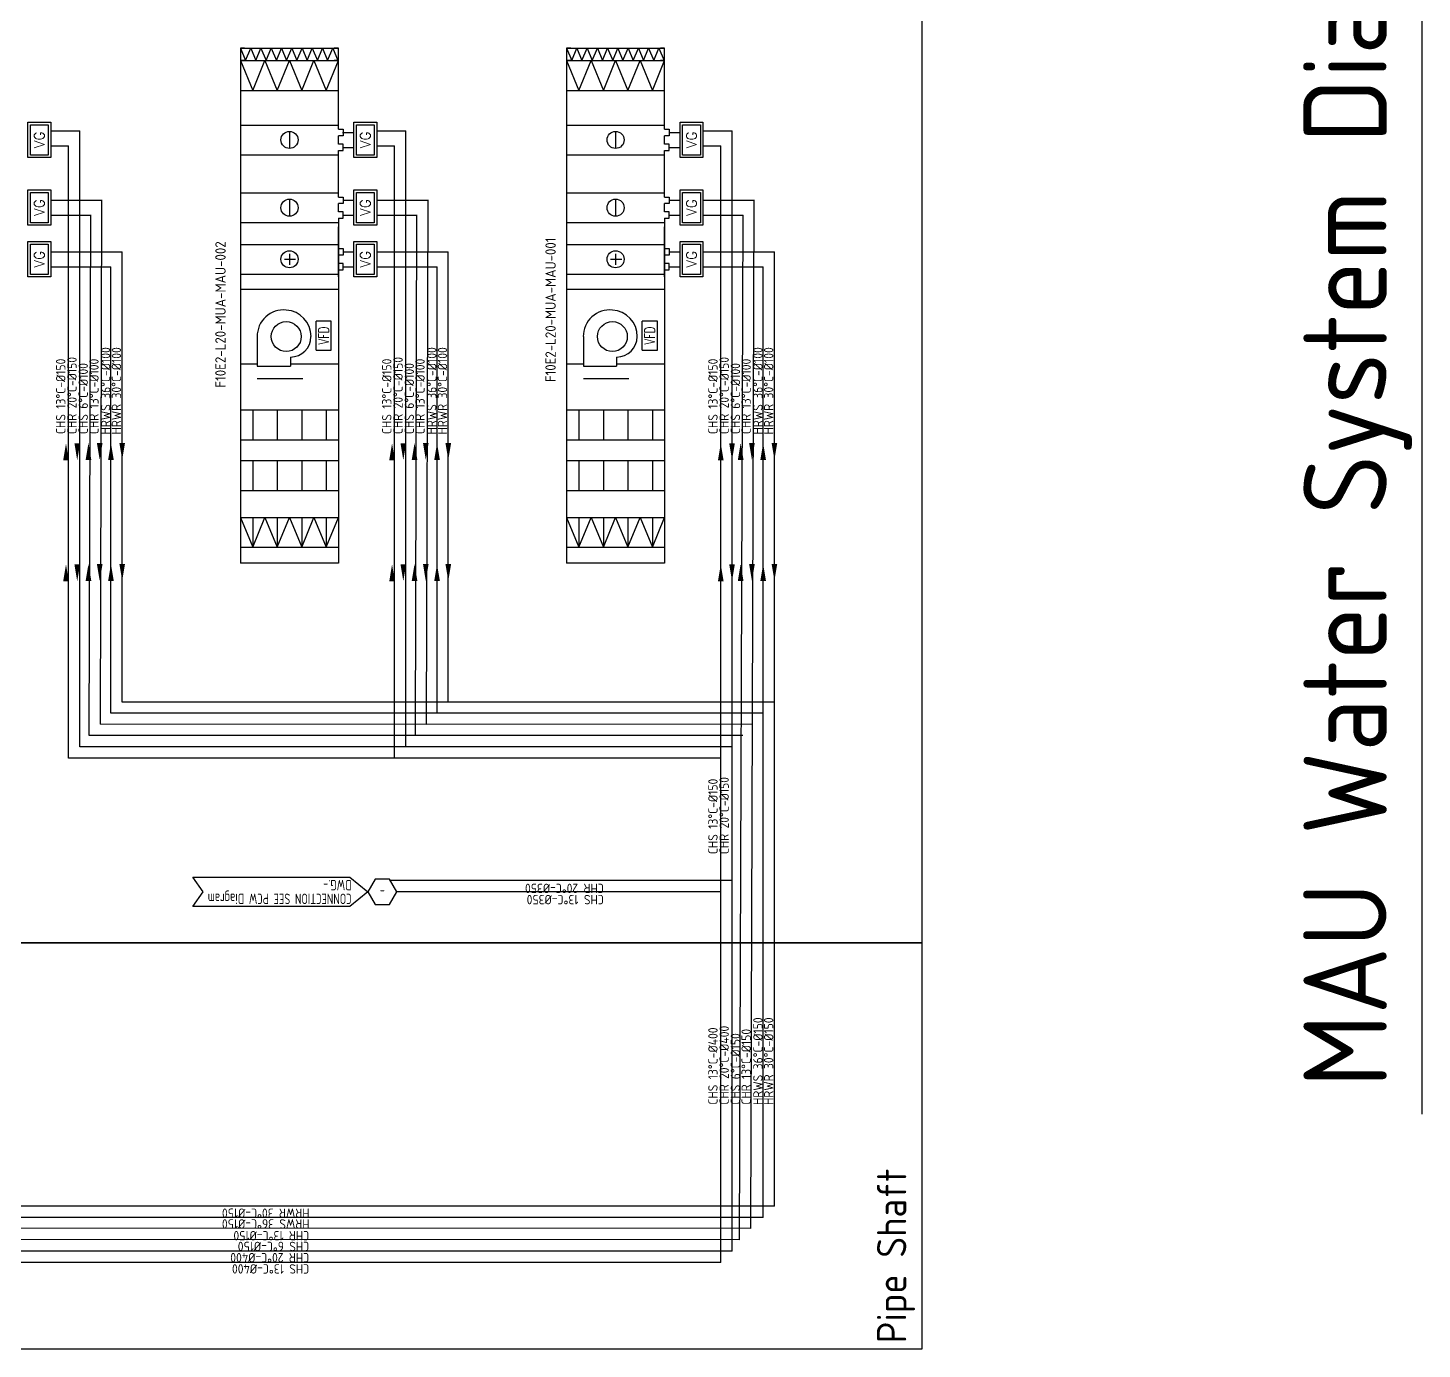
# Model space of a CAD drawing. Header units: millimetres. Extents: x -2605 to 1683, y 486 to 7557.
# Drawn here: x -1504.4 to -1124, y 7002.9 to 7363.4 of the extents above; entities that cross this region are included whole.
import ezdxf
from ezdxf.enums import TextEntityAlignment as Align

# ---------------------------------------------------------------- set-up
doc = ezdxf.new("R2010")
doc.units = ezdxf.units.MM
for name, color, linetype in [('0-CHR-中溫', 30, 'Continuous'), ('0-CHR-低溫', 4, 'Continuous'), ('0-CHS-中溫', 3, 'Continuous'), ('0-CHS-低溫', 5, 'Continuous'), ('0-HWR', 6, 'Continuous'), ('0-HWS', 1, 'Continuous'), ('03', 7, 'Continuous'), ('A-DETL-01', 1, 'Continuous'), ('DETL-TXT', 4, 'Continuous'), ('M-CEQPM-MAU', 22, 'Continuous'), ('M-CPIPE-TEXT', 3, 'Continuous'), ('M-EQPM-TXT', 4, 'Continuous')]:
    doc.layers.add(name, color=color, linetype=linetype)
doc.styles.add('AA-TXT', font='isocp.shx', dxfattribs={"bigfont": 'chineset.shx'})
doc.styles.add('HKEC', font='romans.shx', dxfattribs={"bigfont": 'china.shx'})
doc.styles.add('STDTEXT', font='simplex.shx', dxfattribs={"bigfont": 'china.shx'})

# ---------------------------------------------------------------- blocks, each defined once
blk = doc.blocks.new('A$Cc4eae78a')
at = {"layer": '03'}
for points in [[(0, 2.04), (9.44, 2.04), (9.44, -4.04), (0, -4.04)], [(0.67, 1.37), (8.76, 1.37), (8.76, -3.37), (0.67, -3.37)]]:
    blk.add_lwpolyline(points, close=True, dxfattribs=at)
at = {"layer": '03', "linetype": 'Continuous', "ltscale": 200, "style": 'HKEC'}
blk.add_text('VG', height=2.696, dxfattribs=at).set_placement((4.72, -1), align=Align.MIDDLE)

msp = doc.modelspace()

# ---------------------------------------------------------------- linework, layer by layer
at = {"layer": '0-CHR-中溫', "ltscale": 1000}
for p, q in [((-1498.17, 7335.37), (-1490.23, 7335.37)), ((-1490.23, 7167.23), (-1490.23, 7335.37)), ((-1418.53, 7334.9), (-1415.55, 7334.9)), ((-1409.21, 7335.37), (-1401.27, 7335.37)), ((-1401.27, 7167.23), (-1401.27, 7335.37)), ((-1329.55, 7334.9), (-1326.57, 7334.9)), ((-1320.22, 7335.37), (-1312.28, 7335.37)), ((-1312.28, 7029.62), (-1312.28, 7335.37)), ((-1401.25, 7167.23), (-1490.23, 7167.23)), ((-1312.28, 7167.23), (-1401.27, 7167.23)), ((-1312.28, 7130.79), (-1405.48, 7130.79)), ((-1312.28, 7029.62), (-2562.64, 7029.62))]:
    msp.add_line(p, q, dxfattribs=at)
for points in [[(-1490.17, 7250.08), (-1490.94, 7245.48), (-1491.7, 7250.08)], [(-1401.2, 7250.08), (-1401.97, 7245.48), (-1402.74, 7250.08)], [(-1311.52, 7250.08), (-1312.28, 7245.48), (-1313.05, 7250.08)], [(-1490.17, 7217.05), (-1490.94, 7212.44), (-1491.7, 7217.05)], [(-1401.2, 7217.05), (-1401.97, 7212.44), (-1402.74, 7217.05)], [(-1311.52, 7217.05), (-1312.28, 7212.44), (-1313.05, 7217.05)]]:
    msp.add_solid(points, dxfattribs=at)
at = {"layer": '0-CHR-低溫', "ltscale": 1000}
for p, q in [((-1498.17, 7316.43), (-1484.1, 7316.43)), ((-1484.57, 7173.42), (-1484.18, 7316.43)), ((-1418.42, 7316.42), (-1415.44, 7316.42)), ((-1409.21, 7316.43), (-1395.13, 7316.43)), ((-1395.61, 7173.42), (-1395.22, 7316.43)), ((-1329.44, 7316.42), (-1326.46, 7316.42)), ((-1320.22, 7316.43), (-1306.15, 7316.43)), ((-1307.17, 7035.8), (-1306.23, 7316.43)), ((-1395.59, 7173.39), (-1484.65, 7173.42)), ((-1306.62, 7173.39), (-1395.68, 7173.42)), ((-1307.17, 7035.81), (-2268.7, 7036.18))]:
    msp.add_line(p, q, dxfattribs=at)
for points in [[(-1484.03, 7250.18), (-1484.8, 7245.58), (-1485.57, 7250.18)], [(-1395.07, 7250.18), (-1395.84, 7245.58), (-1396.6, 7250.18)], [(-1306.08, 7250.18), (-1306.85, 7245.58), (-1307.62, 7250.18)], [(-1484.03, 7217.15), (-1484.8, 7212.55), (-1485.57, 7217.15)], [(-1395.07, 7217.15), (-1395.84, 7212.55), (-1396.6, 7217.15)], [(-1306.08, 7217.15), (-1306.85, 7212.55), (-1307.62, 7217.15)]]:
    msp.add_solid(points, dxfattribs=at)
at = {"layer": '0-CHS-中溫', "ltscale": 1000}
for p, q in [((-1498.17, 7331.28), (-1493.3, 7331.28)), ((-1493.3, 7164.16), (-1493.3, 7331.28)), ((-1418.42, 7330.83), (-1415.44, 7330.83)), ((-1409.21, 7331.28), (-1404.34, 7331.28)), ((-1404.34, 7164.16), (-1404.34, 7331.28)), ((-1329.44, 7330.83), (-1326.45, 7330.83)), ((-1320.22, 7331.28), (-1315.35, 7331.28)), ((-1315.35, 7026.55), (-1315.35, 7331.28)), ((-1404.32, 7164.16), (-1493.3, 7164.16)), ((-1315.35, 7164.16), (-1404.34, 7164.16)), ((-1315.35, 7127.72), (-1403.71, 7127.72)), ((-1315.35, 7026.55), (-2565.71, 7026.55))]:
    msp.add_line(p, q, dxfattribs=at)
for points in [[(-1493.24, 7245.48), (-1494, 7250.08), (-1494.77, 7245.48)], [(-1404.27, 7245.48), (-1405.04, 7250.08), (-1405.8, 7245.48)], [(-1314.58, 7245.48), (-1315.35, 7250.08), (-1316.12, 7245.48)], [(-1493.24, 7212.44), (-1494, 7217.05), (-1494.77, 7212.44)], [(-1404.27, 7212.44), (-1405.04, 7217.05), (-1405.8, 7212.44)], [(-1314.58, 7212.44), (-1315.35, 7217.05), (-1316.12, 7212.44)]]:
    msp.add_solid(points, dxfattribs=at)
at = {"layer": '0-CHS-低溫', "ltscale": 1000}
for p, q in [((-1498.17, 7312.34), (-1487.17, 7312.34)), ((-1487.64, 7170.36), (-1487.25, 7312.34)), ((-1418.42, 7312.35), (-1415.44, 7312.35)), ((-1409.21, 7312.34), (-1398.2, 7312.34)), ((-1398.68, 7170.36), (-1398.28, 7312.34)), ((-1329.44, 7312.35), (-1326.45, 7312.35)), ((-1320.22, 7312.34), (-1309.22, 7312.34)), ((-1310.25, 7032.74), (-1309.22, 7312.34)), ((-1398.27, 7170.33), (-1487.72, 7170.36)), ((-1309.3, 7170.33), (-1398.76, 7170.36)), ((-1310.25, 7032.75), (-2271.78, 7033.13))]:
    msp.add_line(p, q, dxfattribs=at)
for points in [[(-1487.1, 7245.58), (-1487.87, 7250.18), (-1488.64, 7245.58)], [(-1398.14, 7245.58), (-1398.9, 7250.18), (-1399.67, 7245.58)], [(-1309.15, 7245.58), (-1309.92, 7250.18), (-1310.69, 7245.58)], [(-1487.1, 7212.55), (-1487.87, 7217.15), (-1488.64, 7212.55)], [(-1398.14, 7212.55), (-1398.9, 7217.15), (-1399.67, 7212.55)], [(-1309.15, 7212.55), (-1309.92, 7217.15), (-1310.69, 7212.55)]]:
    msp.add_solid(points, dxfattribs=at)
at = {"layer": '0-HWR', "ltscale": 0.05}
for p, q in [((-1498.17, 7302.35), (-1478.67, 7302.35)), ((-1409.21, 7302.35), (-1389.7, 7302.35)), ((-1320.22, 7302.35), (-1300.72, 7302.35))]:
    msp.add_line(p, q, dxfattribs=at)
at = {"layer": '0-HWR', "ltscale": 1000}
for p, q in [((-1478.67, 7179.5), (-1478.67, 7302.35)), ((-1418.42, 7302.33), (-1415.44, 7302.33)), ((-1389.7, 7179.5), (-1389.7, 7302.35)), ((-1329.43, 7302.33), (-1326.45, 7302.33)), ((-1300.72, 7041.89), (-1300.72, 7302.35)), ((-1389.7, 7179.5), (-1478.67, 7179.5)), ((-1300.74, 7179.5), (-1389.7, 7179.5)), ((-1300.72, 7041.89), (-2262.25, 7041.89))]:
    msp.add_line(p, q, dxfattribs=at)
for points in [[(-1477.9, 7250.18), (-1478.67, 7245.58), (-1479.43, 7250.18)], [(-1388.93, 7250.18), (-1389.7, 7245.58), (-1390.47, 7250.18)], [(-1299.95, 7250.18), (-1300.72, 7245.58), (-1301.48, 7250.18)], [(-1477.9, 7217.15), (-1478.67, 7212.55), (-1479.43, 7217.15)], [(-1388.93, 7217.15), (-1389.7, 7212.55), (-1390.47, 7217.15)], [(-1299.95, 7217.15), (-1300.72, 7212.55), (-1301.48, 7217.15)]]:
    msp.add_solid(points, dxfattribs=at)
at = {"layer": '0-HWS', "ltscale": 0.05}
for p, q in [((-1498.17, 7298.26), (-1481.73, 7298.26)), ((-1409.21, 7298.26), (-1392.77, 7298.26)), ((-1320.22, 7298.26), (-1303.78, 7298.26))]:
    msp.add_line(p, q, dxfattribs=at)
at = {"layer": '0-HWS', "ltscale": 1000}
for p, q in [((-1481.73, 7176.43), (-1481.73, 7298.26)), ((-1418.42, 7298.26), (-1415.44, 7298.26)), ((-1392.77, 7176.43), (-1392.77, 7298.26)), ((-1329.44, 7298.26), (-1326.45, 7298.26)), ((-1303.78, 7038.82), (-1303.78, 7298.26)), ((-1392.77, 7176.43), (-1481.73, 7176.43)), ((-1303.8, 7176.43), (-1392.77, 7176.43)), ((-1303.78, 7038.82), (-2265.32, 7038.82))]:
    msp.add_line(p, q, dxfattribs=at)
for points in [[(-1480.97, 7245.58), (-1481.73, 7250.18), (-1482.5, 7245.58)], [(-1392, 7245.58), (-1392.77, 7250.18), (-1393.53, 7245.58)], [(-1303.02, 7245.58), (-1303.78, 7250.18), (-1304.55, 7245.58)], [(-1480.97, 7212.55), (-1481.73, 7217.15), (-1482.5, 7212.55)], [(-1392, 7212.55), (-1392.77, 7217.15), (-1393.53, 7212.55)], [(-1303.02, 7212.55), (-1303.78, 7217.15), (-1304.55, 7212.55)]]:
    msp.add_solid(points, dxfattribs=at)
at = {"layer": 'A-DETL-01', "color": 252}
msp.add_lwpolyline([(-2604.99, 7113.78), (-1260.47, 7113.78), (-1260.47, 7002.93), (-2604.99, 7002.93)], close=True, dxfattribs=at)
at = {"layer": 'M-CEQPM-MAU', "ltscale": 0.1}
for p, q in [((-1446.41, 7357.91), (-1419.66, 7357.91)), ((-1446.41, 7357.91), (-1446.41, 7217.34)), ((-1445.28, 7357.91), (-1446.41, 7357.91)), ((-1446.41, 7357.91), (-1419.66, 7357.91)), ((-1446.41, 7357.91), (-1445.01, 7354.5)), ((-1445.28, 7357.91), (-1420.79, 7357.91)), ((-1445.01, 7354.5), (-1443.61, 7357.91)), ((-1443.61, 7357.91), (-1442.21, 7354.5)), ((-1442.21, 7354.5), (-1440.81, 7357.91)), ((-1440.81, 7357.91), (-1439.41, 7354.5)), ((-1439.41, 7354.5), (-1438.01, 7357.91)), ((-1438.01, 7357.91), (-1436.61, 7354.5)), ((-1436.61, 7354.5), (-1435.21, 7357.91)), ((-1435.21, 7357.91), (-1433.81, 7354.5)), ((-1433.81, 7354.5), (-1432.41, 7357.91)), ((-1432.41, 7357.91), (-1431.01, 7354.5)), ((-1431.01, 7354.5), (-1429.61, 7357.91)), ((-1429.61, 7357.91), (-1428.21, 7354.5)), ((-1428.21, 7354.5), (-1426.82, 7357.91)), ((-1426.82, 7357.91), (-1425.42, 7354.5)), ((-1425.42, 7354.5), (-1424.02, 7357.91)), ((-1424.02, 7357.91), (-1422.62, 7354.5)), ((-1422.62, 7354.5), (-1421.22, 7357.91)), ((-1421.22, 7357.91), (-1419.82, 7354.5)), ((-1419.66, 7357.91), (-1420.79, 7357.91)), ((-1419.66, 7335.78), (-1419.66, 7357.91)), ((-1357.43, 7357.91), (-1330.67, 7357.91)), ((-1357.43, 7357.91), (-1357.43, 7217.34)), ((-1356.29, 7357.91), (-1357.43, 7357.91)), ((-1357.43, 7357.91), (-1330.67, 7357.91)), ((-1357.43, 7357.91), (-1356.03, 7354.5)), ((-1356.29, 7357.91), (-1331.81, 7357.91)), ((-1356.03, 7354.5), (-1354.63, 7357.91)), ((-1354.63, 7357.91), (-1353.23, 7354.5)), ((-1353.23, 7354.5), (-1351.83, 7357.91)), ((-1351.83, 7357.91), (-1350.43, 7354.5)), ((-1350.43, 7354.5), (-1349.03, 7357.91)), ((-1349.03, 7357.91), (-1347.63, 7354.5)), ((-1347.63, 7354.5), (-1346.23, 7357.91)), ((-1346.23, 7357.91), (-1344.83, 7354.5)), ((-1344.83, 7354.5), (-1343.43, 7357.91)), ((-1343.43, 7357.91), (-1342.03, 7354.5)), ((-1342.03, 7354.5), (-1340.63, 7357.91)), ((-1340.63, 7357.91), (-1339.23, 7354.5)), ((-1339.23, 7354.5), (-1337.83, 7357.91)), ((-1337.83, 7357.91), (-1336.43, 7354.5)), ((-1336.43, 7354.5), (-1335.03, 7357.91)), ((-1335.03, 7357.91), (-1333.63, 7354.5)), ((-1333.63, 7354.5), (-1332.23, 7357.91)), ((-1332.23, 7357.91), (-1330.83, 7354.5)), ((-1330.67, 7357.91), (-1331.81, 7357.91)), ((-1330.67, 7335.78), (-1330.67, 7357.91)), ((-1446.41, 7354.5), (-1443.07, 7346.36)), ((-1445.28, 7354.5), (-1446.41, 7354.5)), ((-1446.41, 7354.5), (-1419.66, 7354.5)), ((-1445.28, 7354.5), (-1420.79, 7354.5)), ((-1443.07, 7346.36), (-1439.72, 7354.5)), ((-1439.72, 7354.5), (-1436.38, 7346.36)), ((-1436.38, 7346.36), (-1433.03, 7354.5)), ((-1433.03, 7354.5), (-1429.69, 7346.36)), ((-1429.69, 7346.36), (-1426.34, 7354.5)), ((-1426.34, 7354.5), (-1423, 7346.36)), ((-1423, 7346.36), (-1419.66, 7354.5)), ((-1419.66, 7354.5), (-1420.79, 7354.5)), ((-1419.82, 7354.5), (-1419.66, 7354.89)), ((-1357.43, 7354.5), (-1354.08, 7346.36)), ((-1356.29, 7354.5), (-1357.43, 7354.5)), ((-1357.43, 7354.5), (-1330.67, 7354.5)), ((-1356.29, 7354.5), (-1331.81, 7354.5)), ((-1354.08, 7346.36), (-1350.74, 7354.5)), ((-1350.74, 7354.5), (-1347.39, 7346.36)), ((-1347.39, 7346.36), (-1344.05, 7354.5)), ((-1344.05, 7354.5), (-1340.7, 7346.36)), ((-1340.7, 7346.36), (-1337.36, 7354.5)), ((-1337.36, 7354.5), (-1334.02, 7346.36)), ((-1334.02, 7346.36), (-1330.67, 7354.5)), ((-1330.67, 7354.5), (-1331.81, 7354.5)), ((-1330.83, 7354.5), (-1330.67, 7354.89)), ((-1446.41, 7346.36), (-1419.66, 7346.36)), ((-1357.43, 7346.36), (-1330.67, 7346.36)), ((-1446.41, 7336.94), (-1419.66, 7336.94)), ((-1433.03, 7335.19), (-1433.03, 7330.54)), ((-1419.66, 7335.78), (-1418.42, 7335.78)), ((-1418.42, 7335.78), (-1418.42, 7334.03)), ((-1357.43, 7336.94), (-1330.67, 7336.94)), ((-1344.05, 7335.19), (-1344.05, 7330.54)), ((-1330.67, 7335.78), (-1329.44, 7335.78)), ((-1329.44, 7335.78), (-1329.44, 7334.03)), ((-1419.66, 7331.7), (-1419.66, 7334.03)), ((-1418.42, 7334.03), (-1419.66, 7334.03)), ((-1418.42, 7331.7), (-1419.66, 7331.7)), ((-1418.42, 7329.96), (-1418.42, 7331.7)), ((-1330.67, 7331.7), (-1330.67, 7334.03)), ((-1329.44, 7334.03), (-1330.67, 7334.03)), ((-1329.44, 7331.7), (-1330.67, 7331.7)), ((-1329.44, 7329.96), (-1329.44, 7331.7)), ((-1446.41, 7328.8), (-1419.66, 7328.8)), ((-1419.66, 7329.96), (-1418.42, 7329.96)), ((-1419.66, 7317.29), (-1419.66, 7329.96)), ((-1357.43, 7328.8), (-1330.67, 7328.8)), ((-1330.67, 7329.96), (-1329.44, 7329.96)), ((-1330.67, 7317.29), (-1330.67, 7329.96)), ((-1446.41, 7318.46), (-1419.66, 7318.46)), ((-1433.03, 7316.71), (-1433.03, 7312.06)), ((-1419.66, 7317.29), (-1418.42, 7317.29)), ((-1419.66, 7313.22), (-1419.66, 7315.55)), ((-1418.42, 7315.55), (-1419.66, 7315.55)), ((-1418.42, 7317.29), (-1418.42, 7315.55)), ((-1357.43, 7318.46), (-1330.67, 7318.46)), ((-1344.05, 7316.71), (-1344.05, 7312.06)), ((-1330.67, 7317.29), (-1329.44, 7317.29)), ((-1330.67, 7313.22), (-1330.67, 7315.55)), ((-1329.44, 7315.55), (-1330.67, 7315.55)), ((-1329.44, 7317.29), (-1329.44, 7315.55)), ((-1418.42, 7313.22), (-1419.66, 7313.22)), ((-1419.66, 7311.48), (-1419.66, 7217.34)), ((-1419.66, 7311.48), (-1418.42, 7311.48)), ((-1418.42, 7311.48), (-1418.42, 7313.22)), ((-1329.44, 7313.22), (-1330.67, 7313.22)), ((-1330.67, 7311.48), (-1330.67, 7217.34)), ((-1330.67, 7311.48), (-1329.44, 7311.48)), ((-1329.44, 7311.48), (-1329.44, 7313.22)), ((-1446.41, 7310.31), (-1419.66, 7310.31)), ((-1419.66, 7295.54), (-1419.66, 7309.18)), ((-1357.43, 7310.31), (-1330.67, 7310.31)), ((-1330.67, 7295.54), (-1330.67, 7309.18)), ((-1446.41, 7304.37), (-1419.66, 7304.37)), ((-1357.43, 7304.37), (-1330.67, 7304.37)), ((-1433.03, 7301.8), (-1433.03, 7298.77)), ((-1419.66, 7303.21), (-1418.42, 7303.21)), ((-1419.66, 7299.13), (-1419.66, 7301.46)), ((-1418.42, 7301.46), (-1419.66, 7301.46)), ((-1418.42, 7303.21), (-1418.42, 7301.46)), ((-1344.05, 7301.8), (-1344.05, 7298.77)), ((-1330.67, 7303.21), (-1329.44, 7303.21)), ((-1330.67, 7299.13), (-1330.67, 7301.46)), ((-1329.44, 7301.46), (-1330.67, 7301.46)), ((-1329.44, 7303.21), (-1329.44, 7301.46)), ((-1446.41, 7296.23), (-1419.66, 7296.23)), ((-1418.42, 7299.13), (-1419.66, 7299.13)), ((-1419.66, 7297.39), (-1418.42, 7297.39)), ((-1418.42, 7297.39), (-1418.42, 7299.13)), ((-1357.43, 7296.23), (-1330.67, 7296.23)), ((-1329.44, 7299.13), (-1330.67, 7299.13)), ((-1330.67, 7297.39), (-1329.44, 7297.39)), ((-1329.44, 7297.39), (-1329.44, 7299.13)), ((-1446.41, 7292.13), (-1419.66, 7292.13)), ((-1357.43, 7292.13), (-1330.67, 7292.13)), ((-1425.75, 7275.5), (-1425.75, 7283.46)), ((-1421.65, 7283.46), (-1425.75, 7283.46)), ((-1421.65, 7275.5), (-1421.65, 7283.46)), ((-1336.77, 7275.5), (-1336.77, 7283.46)), ((-1332.66, 7283.46), (-1336.77, 7283.46)), ((-1332.66, 7275.5), (-1332.66, 7283.46)), ((-1441.84, 7279.21), (-1441.84, 7271.14)), ((-1352.85, 7279.21), (-1352.85, 7271.14)), ((-1432.75, 7273.61), (-1432.75, 7271.14)), ((-1425.75, 7275.5), (-1421.65, 7275.5)), ((-1343.76, 7273.61), (-1343.76, 7271.14)), ((-1336.77, 7275.5), (-1332.66, 7275.5)), ((-1441.84, 7271.68), (-1446.41, 7271.68)), ((-1441.84, 7271.14), (-1432.75, 7271.14)), ((-1419.66, 7271.68), (-1432.75, 7271.68)), ((-1352.85, 7271.68), (-1357.43, 7271.68)), ((-1352.85, 7271.14), (-1343.76, 7271.14)), ((-1330.67, 7271.68), (-1343.76, 7271.68)), ((-1429.39, 7267.71), (-1441.84, 7267.71)), ((-1340.41, 7267.71), (-1352.85, 7267.71)), ((-1446.41, 7259.2), (-1419.66, 7259.2)), ((-1443.07, 7259.2), (-1443.07, 7251.06)), ((-1436.38, 7259.2), (-1436.38, 7251.06)), ((-1429.69, 7259.2), (-1429.69, 7251.06)), ((-1423, 7259.2), (-1423, 7251.06)), ((-1357.43, 7259.2), (-1330.67, 7259.2)), ((-1354.08, 7259.2), (-1354.08, 7251.06)), ((-1347.39, 7259.2), (-1347.39, 7251.06)), ((-1340.7, 7259.2), (-1340.7, 7251.06)), ((-1334.02, 7259.2), (-1334.02, 7251.06)), ((-1446.41, 7251.06), (-1419.66, 7251.06)), ((-1357.43, 7251.06), (-1330.67, 7251.06)), ((-1446.41, 7245.37), (-1419.66, 7245.37)), ((-1443.07, 7245.37), (-1443.07, 7237.23)), ((-1436.38, 7245.37), (-1436.38, 7237.23)), ((-1429.69, 7245.37), (-1429.69, 7237.23)), ((-1423, 7245.37), (-1423, 7237.23)), ((-1357.43, 7245.37), (-1330.67, 7245.37)), ((-1354.08, 7245.37), (-1354.08, 7237.23)), ((-1347.39, 7245.37), (-1347.39, 7237.23)), ((-1340.7, 7245.37), (-1340.7, 7237.23)), ((-1334.02, 7245.37), (-1334.02, 7237.23)), ((-1446.41, 7237.23), (-1419.66, 7237.23)), ((-1357.43, 7237.23), (-1330.67, 7237.23)), ((-1446.41, 7229.87), (-1419.66, 7229.87)), ((-1446.41, 7229.87), (-1443.07, 7221.72)), ((-1443.07, 7221.72), (-1439.72, 7229.87)), ((-1443.07, 7229.87), (-1443.07, 7221.72)), ((-1439.72, 7229.87), (-1436.38, 7221.72)), ((-1436.38, 7221.72), (-1433.03, 7229.87)), ((-1436.38, 7229.87), (-1436.38, 7221.72)), ((-1433.03, 7229.87), (-1429.69, 7221.72)), ((-1429.69, 7229.87), (-1429.69, 7221.72)), ((-1429.69, 7221.72), (-1426.34, 7229.87)), ((-1426.34, 7229.87), (-1423, 7221.72)), ((-1423, 7221.72), (-1419.66, 7229.87)), ((-1423, 7229.87), (-1423, 7221.72)), ((-1357.43, 7229.87), (-1330.67, 7229.87)), ((-1357.43, 7229.87), (-1354.08, 7221.72)), ((-1354.08, 7221.72), (-1350.74, 7229.87)), ((-1354.08, 7229.87), (-1354.08, 7221.72)), ((-1350.74, 7229.87), (-1347.39, 7221.72)), ((-1347.39, 7221.72), (-1344.05, 7229.87)), ((-1347.39, 7229.87), (-1347.39, 7221.72)), ((-1344.05, 7229.87), (-1340.7, 7221.72)), ((-1340.7, 7229.87), (-1340.7, 7221.72)), ((-1340.7, 7221.72), (-1337.36, 7229.87)), ((-1337.36, 7229.87), (-1334.02, 7221.72)), ((-1334.02, 7221.72), (-1330.67, 7229.87)), ((-1334.02, 7229.87), (-1334.02, 7221.72)), ((-1446.41, 7221.72), (-1419.66, 7221.72)), ((-1357.43, 7221.72), (-1330.67, 7221.72)), ((-1419.66, 7217.34), (-1446.41, 7217.34)), ((-1330.67, 7217.34), (-1357.43, 7217.34))]:
    msp.add_line(p, q, dxfattribs=at)
at = {"layer": 'M-CEQPM-MAU', "color": 252}
for points in [[(-1260.47, 7113.78), (-1807.88, 7113.78), (-1807.88, 7402.4), (-1260.47, 7402.4)], [(-1260.47, 7402.4), (-1260.47, 7113.78)]]:
    msp.add_lwpolyline(points, dxfattribs=at)
at = {"layer": 'M-CEQPM-MAU'}
msp.add_lwpolyline([(-1434.42, 7300.3), (-1431.37, 7300.3)], dxfattribs=at)
at = {"layer": 'M-CEQPM-MAU', "ltscale": 0.1}
msp.add_lwpolyline([(-1345.43, 7300.3), (-1342.39, 7300.3)], dxfattribs=at)
for centre, radius in [((-1433.03, 7332.87), 2.33), ((-1344.05, 7332.87), 2.33), ((-1433.03, 7314.38), 2.33), ((-1344.05, 7314.38), 2.33), ((-1433.03, 7300.3), 2.33), ((-1344.05, 7300.3), 2.33), ((-1433.91, 7279.21), 4.08), ((-1344.93, 7279.21), 4.08)]:
    msp.add_circle(centre, radius, dxfattribs=at)
for centre, radius, start, end in [((-1434.69, 7279.33), 7.15, 83.7563, 180.9586), ((-1434.27, 7279.32), 7.12, 359.0709, 87.1108), ((-1345.71, 7279.33), 7.15, 83.7563, 180.9586), ((-1345.29, 7279.32), 7.12, 359.0709, 87.1108), ((-1432.75, 7279.21), 5.59, 270, 0), ((-1343.76, 7279.21), 5.59, 270, 0)]:
    msp.add_arc(centre, radius, start, end, dxfattribs=at)
at = {"layer": 'M-CPIPE-TEXT', "color": 4}
msp.add_lwpolyline([(-1411.66, 7127.72), (-1416.59, 7123.74), (-1459.39, 7123.74), (-1456.55, 7127.72), (-1459.39, 7131.7), (-1416.59, 7131.7), (-1411.66, 7127.72)], dxfattribs=at)
msp.add_lwpolyline([(-1403.71, 7127.72), (-1405.7, 7131.16), (-1409.67, 7131.16), (-1411.66, 7127.72), (-1409.67, 7124.28), (-1405.7, 7124.28)], close=True, dxfattribs=at)
at = {"layer": 'M-EQPM-TXT', "color": 3}
msp.add_lwpolyline([(-1124, 7067.06), (-1124, 7453.6)], dxfattribs=at)

# ---------------------------------------------------------------- block references
at = {"ltscale": 1000, "xscale": 1.022504080935281, "yscale": 1.022504080935281, "zscale": 1.022504080935281, "rotation": 90}
for p in [(-1502.31, 7328.05), (-1413.34, 7328.05), (-1324.36, 7328.05), (-1502.31, 7309.57), (-1413.34, 7309.57), (-1324.36, 7309.57), (-1502.31, 7295.48), (-1413.34, 7295.48), (-1324.36, 7295.48)]:
    msp.add_blockref('A$Cc4eae78a', p, dxfattribs=at)

# ---------------------------------------------------------------- texts
at = {"layer": 'DETL-TXT', "ltscale": 0.1, "style": 'AA-TXT'}
for s, rotation, p in [('CHR 20%%DC-%%C150', 90, (-1491.1, 7252.61)), ('HRWS 36%%DC-%%C100', 90, (-1481.89, 7252.51)), ('HRWR 30%%DC-%%C100', 90, (-1478.96, 7252.51)), ('CHR 20%%DC-%%C150', 90, (-1402.13, 7252.61)), ('HRWS 36%%DC-%%C100', 90, (-1392.93, 7252.51)), ('HRWR 30%%DC-%%C100', 90, (-1390, 7252.51)), ('CHR 20%%DC-%%C150', 90, (-1313.15, 7252.61)), ('HRWS 36%%DC-%%C100', 90, (-1303.94, 7252.51)), ('HRWR 30%%DC-%%C100', 90, (-1301.01, 7252.51)), ('CHS 13%%DC-%%C150', 90, (-1494.16, 7252.61)), ('CHS 6%%DC-%%C100', 90, (-1488.03, 7252.61)), ('CHR 13%%DC-%%C100', 90, (-1485.1, 7252.61)), ('CHS 13%%DC-%%C150', 90, (-1405.2, 7252.61)), ('CHS 6%%DC-%%C100', 90, (-1399.06, 7252.61)), ('CHR 13%%DC-%%C100', 90, (-1396.13, 7252.61)), ('CHS 13%%DC-%%C150', 90, (-1316.21, 7252.61)), ('CHS 6%%DC-%%C100', 90, (-1310.08, 7252.61)), ('CHR 13%%DC-%%C100', 90, (-1307.15, 7252.61)), ('CHS 13%%DC-%%C150', 90, (-1316.21, 7137.99)), ('CHR 20%%DC-%%C150', 90, (-1313.15, 7137.99)), ('CHR 20%%DC-%%C350', 180, (-1347.26, 7129.92)), ('CHS 13%%DC-%%C350', 180, (-1347.26, 7126.86)), ('CHR 20%%DC-%%C400', 90, (-1313.15, 7069.64)), ('HRWS 36%%DC-%%C150', 90, (-1303.94, 7069.54)), ('HRWR 30%%DC-%%C150', 90, (-1301.01, 7069.54)), ('CHS 13%%DC-%%C400', 90, (-1316.21, 7069.64)), ('CHS 6%%DC-%%C150', 90, (-1310.08, 7069.64)), ('CHR 13%%DC-%%C150', 90, (-1307.15, 7069.64)), ('HRWR 30%%DC-%%C150', 180, (-1427.55, 7041.3)), ('HRWS 36%%DC-%%C150', 180, (-1427.55, 7038.37)), ('CHR 13%%DC-%%C150', 180, (-1427.65, 7035.16)), ('CHS 6%%DC-%%C150', 180, (-1427.65, 7032.23)), ('CHR 20%%DC-%%C400', 180, (-1427.65, 7029.16)), ('CHS 13%%DC-%%C400', 180, (-1427.65, 7026.1))]:
    msp.add_text(s, height=2.5563, rotation=rotation, dxfattribs=at).set_placement(p)
at = {"layer": 'DETL-TXT', "color": 2, "ltscale": 0.1, "style": 'AA-TXT'}
msp.add_text('Pipe Shaft', height=8, rotation=90, dxfattribs=at).set_placement((-1264.73, 7004.52))
at = {"layer": 'M-CEQPM-MAU', "ltscale": 0.1, "style": 'STDTEXT', "width": 0.7}
for p in [(-1423.7, 7279.48), (-1334.72, 7279.48)]:
    msp.add_text('VFD', height=2.84, rotation=90, dxfattribs=at).set_placement(p, align=Align.MIDDLE)
at = {"layer": 'M-CPIPE-TEXT', "color": 4, "style": 'AA-TXT', "width": 0.8}
for s, height, p in [('DWG.-', 2.84, (-1416.09, 7130.96)), ('CONNECTION SEE PCW Diagram', 2.8403, (-1416.09, 7127.21))]:
    msp.add_text(s, height=height, rotation=180, dxfattribs=at).set_placement(p)
msp.add_text('-', height=2.84, rotation=180, dxfattribs=at).set_placement((-1407.68, 7127.72), align=Align.MIDDLE)
at = {"layer": 'M-EQPM-TXT', "color": 3, "style": 'AA-TXT'}
msp.add_text('MAU Water System Diagram', height=22.7223, rotation=90, dxfattribs=at).set_placement((-1145.02, 7074.36), align=Align.MIDDLE_LEFT)
at = {"layer": 'M-EQPM-TXT', "style": 'AA-TXT'}
for s, p in [('F10E2-L20-MUA-MAU-002', (-1450.43, 7265.29)), ('F10E2-L20-MUA-MAU-001', (-1360.36, 7266.79))]:
    msp.add_text(s, height=2.8403, rotation=90, dxfattribs=at).set_placement(p)

doc.saveas('drawing.dxf')
